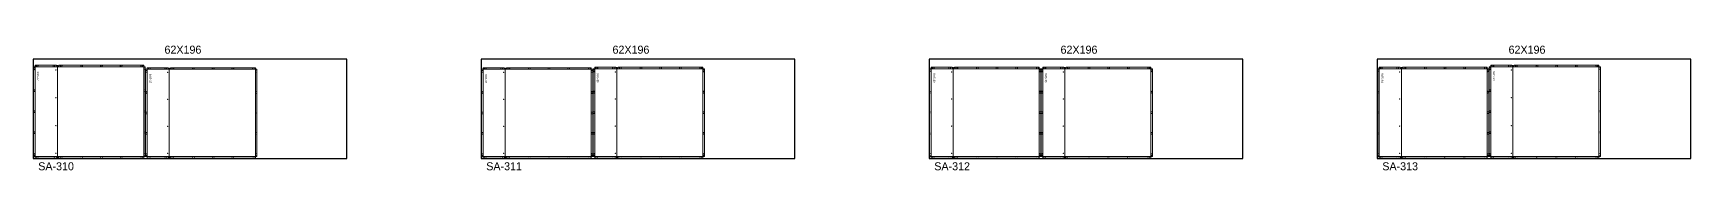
# Model space of a CAD drawing. Header units: inches. Extents: x 332 to 13969, y 521 to 599.
# Drawn here: x 7893 to 8929, y 522 to 599 of the extents above; entities that cross this region are included whole.
import ezdxf

# ---------------------------------------------------------------- set-up
doc = ezdxf.new("R2010")
doc.units = ezdxf.units.IN
doc.header["$MEASUREMENT"] = 0
for name, color, linetype, lineweight in [('ACM_Layer 1_Router Offset_Panel Cut', 1, 'Continuous', 9), ('ACM_Layer 3_Open Offset Countour_Route Lines', 4, 'Continuous', 9), ('ACM_Layer 4_Drill Centers_Rivet Holes', 3, 'Continuous', 9), ('ACM_Layer 5_Drill Centers_Weep Holes', 6, 'Continuous', 9)]:
    doc.layers.add(name, color=color, linetype=linetype, lineweight=lineweight)
doc.layers.add('ACM_Reference_Text', color=7, linetype='Continuous')
doc.styles.add('ER_Basic_SS', font='', dxfattribs={"height": 1.25})
doc.styles.get('ER_Basic_SS').set_extended_font_data('ER_Basic_SS')

# ---------------------------------------------------------------- blocks, each defined once
blk = doc.blocks.new('*U149')
for p, q in [((-97.8, -34.2), (-98, -34.2)), ((-97.8, -34.5), (-97.8, -34.2))]:
    blk.add_line(p, q)
blk.add_lwpolyline([(-98, -34.5), (98, -34.5), (98, 27.5), (-98, 27.5)], close=True)
at = {"insert": (-15.9, 35.9), "char_height": 5, "attachment_point": 1}
blk.add_mtext_dynamic_manual_height_columns('62X196', width=43.964, gutter_width=1, heights=[0], dxfattribs=at)
blk = doc.blocks.new('*U150')
at = {"color": 0, "linetype": 'ByBlock', "lineweight": -2, "transparency": 16777216}
for p in [(1960, 0), (2240, 0), (2520, 0), (2800, 0)]:
    blk.add_blockref('*U149', p, dxfattribs=at)

msp = doc.modelspace()

# ---------------------------------------------------------------- linework, layer by layer
at = {"layer": 'ACM_Layer 1_Router Offset_Panel Cut'}
for points in [[(7893.6, 586.2), (7893.6, 530.2), (7894.5, 530.2), (7894.5, 529.2), (7907.6, 529.2), (7908.5, 530.2), (7909.5, 529.2), (7962.4, 529.2), (7962.4, 530.2), (7963.4, 530.2), (7963.4, 586.2), (7962.4, 586.2), (7962.4, 587.2), (7909.5, 587.2), (7908.5, 586.2), (7907.6, 587.2), (7894.5, 587.2), (7894.5, 586.2)], [(7963.6, 584.7), (7963.6, 530.2), (7964.6, 530.2), (7964.6, 529.2), (7977.4, 529.2), (7978.4, 530.2), (7979.4, 529.2), (8032.2, 529.2), (8032.2, 530.2), (8033.2, 530.2), (8033.2, 584.7), (8032.2, 584.7), (8032.2, 585.6), (7979.4, 585.6), (7978.4, 584.7), (7977.4, 585.6), (7964.6, 585.6), (7964.6, 584.7)], [(8173.6, 584.7), (8173.6, 530.2), (8174.5, 530.2), (8174.5, 529.2), (8187.4, 529.2), (8188.4, 530.2), (8189.3, 529.2), (8242.1, 529.2), (8242.1, 530.2), (8243.1, 530.2), (8243.1, 584.7), (8242.1, 584.7), (8242.1, 585.6), (8189.3, 585.6), (8188.4, 584.7), (8187.4, 585.6), (8174.5, 585.6), (8174.5, 584.7)], [(8243.3, 585), (8243.3, 530.2), (8244.3, 530.2), (8244.3, 529.2), (8257.2, 529.2), (8258.1, 530.2), (8259.1, 529.2), (8311.9, 529.2), (8311.9, 530.2), (8312.9, 530.2), (8312.9, 585), (8311.9, 585), (8311.9, 585.9), (8259.1, 585.9), (8258.1, 585), (8257.2, 585.9), (8244.3, 585.9), (8244.3, 585)], [(8453.6, 585), (8453.6, 530.2), (8454.5, 530.2), (8454.5, 529.2), (8467.4, 529.2), (8468.4, 530.2), (8469.3, 529.2), (8522.1, 529.2), (8522.1, 530.2), (8523.1, 530.2), (8523.1, 585), (8522.1, 585), (8522.1, 585.9), (8469.3, 585.9), (8468.4, 585), (8467.4, 585.9), (8454.5, 585.9), (8454.5, 585)], [(8523.3, 585), (8523.3, 530.2), (8524.3, 530.2), (8524.3, 529.2), (8537.2, 529.2), (8538.1, 530.2), (8539.1, 529.2), (8591.9, 529.2), (8591.9, 530.2), (8592.9, 530.2), (8592.9, 585), (8591.9, 585), (8591.9, 585.9), (8539.1, 585.9), (8538.1, 585), (8537.2, 585.9), (8524.3, 585.9), (8524.3, 585)], [(8733.6, 585), (8733.6, 530.2), (8734.5, 530.2), (8734.5, 529.2), (8747.4, 529.2), (8748.4, 530.2), (8749.3, 529.2), (8802.1, 529.2), (8802.1, 530.2), (8803.1, 530.2), (8803.1, 585), (8802.1, 585), (8802.1, 585.9), (8749.3, 585.9), (8748.4, 585), (8747.4, 585.9), (8734.5, 585.9), (8734.5, 585)], [(8803.3, 586.3), (8803.3, 530.2), (8804.3, 530.2), (8804.3, 529.2), (8817.2, 529.2), (8818.1, 530.2), (8819.1, 529.2), (8871.9, 529.2), (8871.9, 530.2), (8872.9, 530.2), (8872.9, 586.3), (8871.9, 586.3), (8871.9, 587.2), (8819.1, 587.2), (8818.1, 586.3), (8817.2, 587.2), (8804.3, 587.2), (8804.3, 586.3)]]:
    msp.add_lwpolyline(points, close=True, dxfattribs=at)
at = {"layer": 'ACM_Layer 3_Open Offset Countour_Route Lines'}
for p, q in [((7893.6, 586.2), (7963.4, 586.2)), ((7894.5, 587.2), (7894.5, 529.2)), ((7908.5, 587.2), (7908.5, 529.2)), ((7962.4, 587.2), (7962.4, 529.2)), ((7963.6, 584.7), (8033.2, 584.7)), ((7964.6, 585.6), (7964.6, 529.2)), ((7978.4, 585.6), (7978.4, 529.2)), ((8032.2, 585.6), (8032.2, 529.2)), ((8173.6, 584.7), (8243.1, 584.7)), ((8174.5, 585.6), (8174.5, 529.2)), ((8188.4, 585.6), (8188.4, 529.2)), ((8242.1, 585.6), (8242.1, 529.2)), ((8243.3, 585), (8312.9, 585)), ((8244.3, 585.9), (8244.3, 529.2)), ((8258.1, 585.9), (8258.1, 529.2)), ((8311.9, 585.9), (8311.9, 529.2)), ((8453.6, 585), (8523.1, 585)), ((8454.5, 585.9), (8454.5, 529.2)), ((8468.4, 585.9), (8468.4, 529.2)), ((8522.1, 585.9), (8522.1, 529.2)), ((8523.3, 585), (8592.9, 585)), ((8524.3, 585.9), (8524.3, 529.2)), ((8538.1, 585.9), (8538.1, 529.2)), ((8591.9, 585.9), (8591.9, 529.2)), ((8733.6, 585), (8803.1, 585)), ((8734.5, 585.9), (8734.5, 529.2)), ((8748.4, 585.9), (8748.4, 529.2)), ((8802.1, 585.9), (8802.1, 529.2)), ((8803.3, 586.3), (8872.9, 586.3)), ((8804.3, 587.2), (8804.3, 529.2)), ((8818.1, 587.2), (8818.1, 529.2)), ((8871.9, 587.2), (8871.9, 529.2)), ((7893.6, 530.2), (7963.4, 530.2)), ((7963.6, 530.2), (8033.2, 530.2)), ((8173.6, 530.2), (8243.1, 530.2)), ((8243.3, 530.2), (8312.9, 530.2)), ((8453.6, 530.2), (8523.1, 530.2)), ((8523.3, 530.2), (8592.9, 530.2)), ((8733.6, 530.2), (8803.1, 530.2)), ((8803.3, 530.2), (8872.9, 530.2))]:
    msp.add_line(p, q, dxfattribs=at)
at = {"layer": 'ACM_Layer 4_Drill Centers_Rivet Holes'}
for centre in [(7894.1, 585.5), (7894.1, 584.5), (7895.3, 586.7), (7896.3, 586.7), (7905.8, 586.7), (7906.8, 586.7), (7910.3, 586.7), (7911.3, 586.7), (7923.1, 586.7), (7924.1, 586.7), (7935.5, 586.7), (7936.5, 586.7), (7947.8, 586.7), (7948.8, 586.7), (7960.7, 586.7), (7961.7, 586.7), (7962.9, 585.5), (7962.9, 584.5), (7964.1, 583.9), (7964.1, 582.9), (7965.4, 585.1), (7966.4, 585.1), (7975.7, 585.1), (7976.7, 585.1), (7980.1, 585.1), (7981.1, 585.1), (7993, 585.1), (7994, 585.1), (8005.3, 585.1), (8006.3, 585.1), (8017.6, 585.1), (8018.6, 585.1), (8030.4, 585.1), (8031.4, 585.1), (8032.7, 583.9), (8032.7, 582.9), (8174.1, 583.9), (8174.1, 582.9), (8175.3, 585.1), (8176.3, 585.1), (8185.6, 585.1), (8186.6, 585.1), (8190.1, 585.1), (8191.1, 585.1), (8202.9, 585.1), (8203.9, 585.1), (8215.2, 585.1), (8216.2, 585.1), (8227.5, 585.1), (8228.5, 585.1), (8240.4, 585.1), (8241.4, 585.1), (8242.6, 583.9), (8242.6, 582.9), (8243.8, 584.2), (8243.8, 583.2), (8245.1, 585.5), (8246.1, 585.5), (8255.4, 585.5), (8256.4, 585.5), (8259.8, 585.5), (8260.8, 585.5), (8272.7, 585.5), (8273.7, 585.5), (8285, 585.5), (8286, 585.5), (8297.3, 585.5), (8298.3, 585.5), (8310.1, 585.5), (8311.1, 585.5), (8312.4, 584.2), (8312.4, 583.2), (8454.1, 584.2), (8454.1, 583.2), (8455.3, 585.5), (8456.3, 585.5), (8465.6, 585.5), (8466.6, 585.5), (8470.1, 585.5), (8471.1, 585.5), (8482.9, 585.5), (8483.9, 585.5), (8495.2, 585.5), (8496.2, 585.5), (8507.5, 585.5), (8508.5, 585.5), (8520.4, 585.5), (8521.4, 585.5), (8522.6, 584.2), (8522.6, 583.2), (8523.8, 584.2), (8523.8, 583.2), (8525.1, 585.5), (8526.1, 585.5), (8535.4, 585.5), (8536.4, 585.5), (8539.8, 585.5), (8540.8, 585.5), (8552.7, 585.5), (8553.7, 585.5), (8565, 585.5), (8566, 585.5), (8577.3, 585.5), (8578.3, 585.5), (8590.1, 585.5), (8591.1, 585.5), (8592.4, 584.2), (8592.4, 583.2), (8734.1, 584.2), (8734.1, 583.2), (8735.3, 585.5), (8736.3, 585.5), (8745.6, 585.5), (8746.6, 585.5), (8750.1, 585.5), (8751.1, 585.5), (8762.9, 585.5), (8763.9, 585.5), (8775.2, 585.5), (8776.2, 585.5), (8787.5, 585.5), (8788.5, 585.5), (8800.4, 585.5), (8801.4, 585.5), (8802.6, 584.2), (8802.6, 583.2), (8803.8, 585.5), (8803.8, 584.5), (8805.1, 586.7), (8806.1, 586.7), (8815.4, 586.7), (8816.4, 586.7), (8819.8, 586.7), (8820.8, 586.7), (8832.7, 586.7), (8833.7, 586.7), (8845, 586.7), (8846, 586.7), (8857.3, 586.7), (8858.3, 586.7), (8870.1, 586.7), (8871.1, 586.7), (8872.4, 585.5), (8872.4, 584.5), (7894.1, 571.9), (7894.1, 570.9), (7962.9, 571.9), (7962.9, 570.9), (7964.1, 570.7), (8032.7, 570.7), (8174.1, 570.7), (8242.6, 570.7), (8243.8, 570.9), (8243.8, 569.9), (8312.4, 570.9), (8312.4, 569.9), (8454.1, 570.9), (8454.1, 569.9), (8522.6, 570.9), (8522.6, 569.9), (8523.8, 570.9), (8523.8, 569.9), (8592.4, 570.9), (8592.4, 569.9), (8734.1, 570.9), (8734.1, 569.9), (8802.6, 570.9), (8802.6, 569.9), (8803.8, 571.9), (8803.8, 570.9), (8872.4, 571.9), (8872.4, 570.9), (7964.1, 569.7), (8032.7, 569.7), (8174.1, 569.7), (8242.6, 569.7), (7894.1, 558.7), (7894.1, 557.7), (7962.9, 558.7), (7962.9, 557.7), (7964.1, 557.9), (7964.1, 556.9), (8032.7, 557.9), (8032.7, 556.9), (8174.1, 557.9), (8174.1, 556.9), (8242.6, 557.9), (8242.6, 556.9), (8243.8, 558.1), (8243.8, 557.1), (8312.4, 558.1), (8312.4, 557.1), (8454.1, 558.1), (8454.1, 557.1), (8522.6, 558.1), (8522.6, 557.1), (8523.8, 558.1), (8523.8, 557.1), (8592.4, 558.1), (8592.4, 557.1), (8734.1, 558.1), (8734.1, 557.1), (8802.6, 558.1), (8802.6, 557.1), (8803.8, 558.7), (8803.8, 557.7), (8872.4, 558.7), (8872.4, 557.7), (7894.1, 545.6), (7894.1, 544.6), (7962.9, 545.6), (7962.9, 544.6), (7964.1, 545.2), (7964.1, 544.2), (8032.7, 545.2), (8032.7, 544.2), (8174.1, 545.2), (8174.1, 544.2), (8242.6, 545.2), (8242.6, 544.2), (8243.8, 545.3), (8243.8, 544.3), (8312.4, 545.3), (8312.4, 544.3), (8454.1, 545.3), (8454.1, 544.3), (8522.6, 545.3), (8522.6, 544.3), (8523.8, 545.3), (8523.8, 544.3), (8592.4, 545.3), (8592.4, 544.3), (8734.1, 545.3), (8734.1, 544.3), (8802.6, 545.3), (8802.6, 544.3), (8803.8, 545.6), (8803.8, 544.6), (8872.4, 545.6), (8872.4, 544.6), (7894.1, 532), (7894.1, 531), (7895.3, 529.7), (7896.3, 529.7), (7905.8, 529.7), (7906.8, 529.7), (7910.3, 529.7), (7911.3, 529.7), (7923.1, 529.7), (7924.1, 529.7), (7935.5, 529.7), (7936.5, 529.7), (7947.8, 529.7), (7948.8, 529.7), (7960.7, 529.7), (7961.7, 529.7), (7962.9, 532), (7962.9, 531), (7964.1, 532), (7964.1, 531), (7965.4, 529.7), (7966.4, 529.7), (7975.7, 529.7), (7976.7, 529.7), (7980.1, 529.7), (7981.1, 529.7), (7993, 529.7), (7994, 529.7), (8005.3, 529.7), (8006.3, 529.7), (8017.6, 529.7), (8018.6, 529.7), (8030.4, 529.7), (8031.4, 529.7), (8032.7, 532), (8032.7, 531), (8174.1, 532), (8174.1, 531), (8175.3, 529.7), (8176.3, 529.7), (8185.6, 529.7), (8186.6, 529.7), (8190.1, 529.7), (8191.1, 529.7), (8202.9, 529.7), (8203.9, 529.7), (8215.2, 529.7), (8216.2, 529.7), (8227.5, 529.7), (8228.5, 529.7), (8240.4, 529.7), (8241.4, 529.7), (8242.6, 532), (8242.6, 531), (8243.8, 532), (8243.8, 531), (8245.1, 529.7), (8246.1, 529.7), (8255.4, 529.7), (8256.4, 529.7), (8259.8, 529.7), (8260.8, 529.7), (8272.7, 529.7), (8273.7, 529.7), (8285, 529.7), (8286, 529.7), (8297.3, 529.7), (8298.3, 529.7), (8310.1, 529.7), (8311.1, 529.7), (8312.4, 532), (8312.4, 531), (8454.1, 532), (8454.1, 531), (8455.3, 529.7), (8456.3, 529.7), (8465.6, 529.7), (8466.6, 529.7), (8470.1, 529.7), (8471.1, 529.7), (8482.9, 529.7), (8483.9, 529.7), (8495.2, 529.7), (8496.2, 529.7), (8507.5, 529.7), (8508.5, 529.7), (8520.4, 529.7), (8521.4, 529.7), (8522.6, 532), (8522.6, 531), (8523.8, 532), (8523.8, 531), (8525.1, 529.7), (8526.1, 529.7), (8535.4, 529.7), (8536.4, 529.7), (8539.8, 529.7), (8540.8, 529.7), (8552.7, 529.7), (8553.7, 529.7), (8565, 529.7), (8566, 529.7), (8577.3, 529.7), (8578.3, 529.7), (8590.1, 529.7), (8591.1, 529.7), (8592.4, 532), (8592.4, 531), (8734.1, 532), (8734.1, 531), (8735.3, 529.7), (8736.3, 529.7), (8745.6, 529.7), (8746.6, 529.7), (8750.1, 529.7), (8751.1, 529.7), (8762.9, 529.7), (8763.9, 529.7), (8775.2, 529.7), (8776.2, 529.7), (8787.5, 529.7), (8788.5, 529.7), (8800.4, 529.7), (8801.4, 529.7), (8802.6, 532), (8802.6, 531), (8803.8, 532), (8803.8, 531), (8805.1, 529.7), (8806.1, 529.7), (8815.4, 529.7), (8816.4, 529.7), (8819.8, 529.7), (8820.8, 529.7), (8832.7, 529.7), (8833.7, 529.7), (8845, 529.7), (8846, 529.7), (8857.3, 529.7), (8858.3, 529.7), (8870.1, 529.7), (8871.1, 529.7), (8872.4, 532), (8872.4, 531)]:
    msp.add_circle(centre, 0.0625, dxfattribs=at)
at = {"layer": 'ACM_Layer 5_Drill Centers_Weep Holes'}
for centre in [(7907.5, 584.2), (7977.4, 582.7), (8187.3, 582.7), (8257.1, 583), (8467.3, 583), (8537.1, 583), (8747.3, 583), (8817.1, 584.3), (7907.5, 566.9), (7977.4, 565.9), (8187.3, 565.9), (8257.1, 566.1), (8467.3, 566.1), (8537.1, 566.1), (8747.3, 566.1), (8817.1, 566.9), (7907.5, 549.6), (7977.4, 549.1), (8187.3, 549.1), (8257.1, 549.2), (8467.3, 549.2), (8537.1, 549.2), (8747.3, 549.2), (8817.1, 549.6), (7907.5, 532.3), (7977.4, 532.3), (8187.3, 532.3), (8257.1, 532.3), (8467.3, 532.3), (8537.1, 532.3), (8747.3, 532.3), (8817.1, 532.3)]:
    msp.add_circle(centre, 0.125, dxfattribs=at)

# ---------------------------------------------------------------- block references
msp.add_blockref('*U150', (6031.3, 563.5))

# ---------------------------------------------------------------- texts
at = {"char_height": 5, "attachment_point": 1}
for s, insert in [('SA-310', (7896.5, 526.7)), ('SA-311', (8176.5, 526.7)), ('SA-312', (8456.5, 526.7)), ('SA-313', (8736.5, 526.7))]:
    msp.add_mtext_dynamic_manual_height_columns(s, width=43.964, gutter_width=1, heights=[0], dxfattribs=dict(at, insert=insert))
at = {"layer": 'ACM_Reference_Text', "style": 'ER_Basic_SS'}
for s, p in [('9.05-27', (7895.8, 583.4)), ('9.05-37', (7965.9, 581.8)), ('9.05-36', (8175.8, 581.8)), ('9.05-38', (8245.6, 582.2)), ('9.05-39', (8455.8, 582.2)), ('9.05-35', (8525.6, 582.2)), ('9.05-34', (8735.8, 582.2)), ('9.05-33', (8805.6, 583.5))]:
    msp.add_text(s, height=1.25, rotation=270, dxfattribs=at).set_placement(p)

doc.saveas('drawing.dxf')
